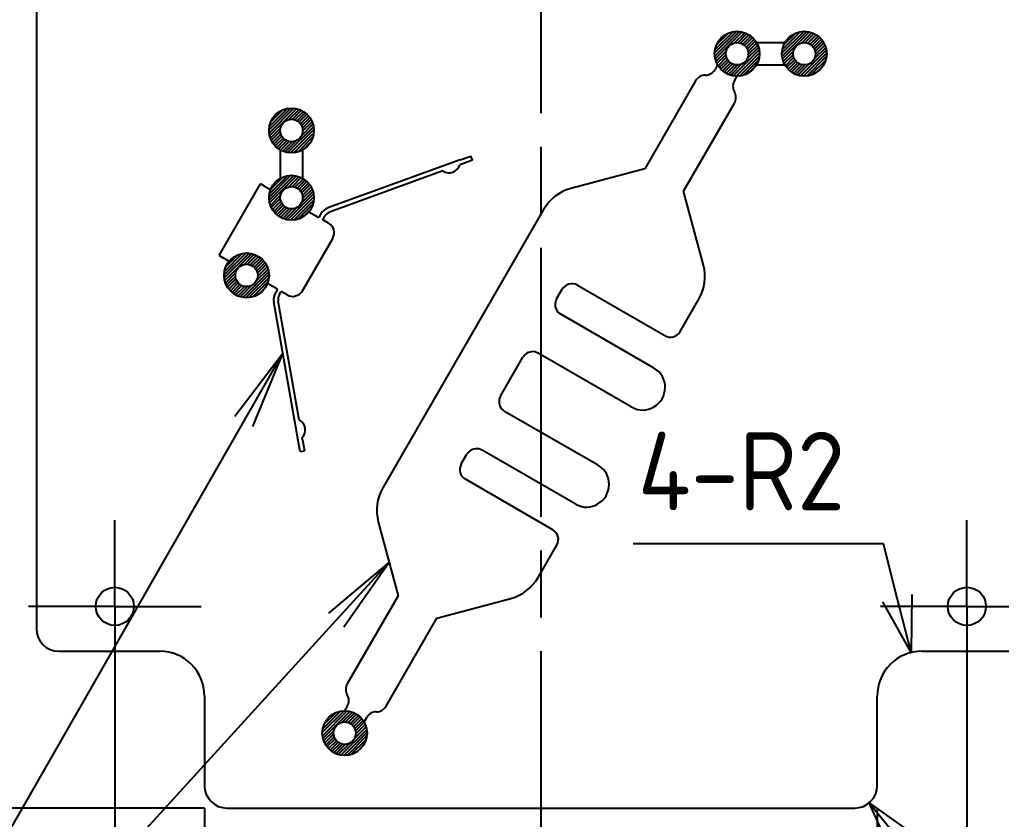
# Model space of a CAD drawing. Header units: millimetres. Extents: x 0 to 403, y 0 to 280.
# Drawn here: x 111.5 to 155.28, y 93.84 to 129.52 of the extents above; entities that cross this region are included whole.
import ezdxf

# ---------------------------------------------------------------- set-up
doc = ezdxf.new("R2010")
doc.units = ezdxf.units.MM
for name, pattern in [('AM_ISO02W050x2', [3.75, 3, -0.75]), ('AM_ISO08W050', [18, 12, -1.5, 3, -1.5]), ('AM_ISO08W050x2', [9, 6, -0.75, 1.5, -0.75])]:
    doc.linetypes.add(name, pattern=pattern)
for name, color, linetype, lineweight in [('AM_5', 3, 'Continuous', 25), ('AM_7', 4, 'AM_ISO08W050', 25), ('AM_8', 1, 'Continuous', 25), ('はんだ', 8, 'Continuous', 25), ('基板', 3, 'Continuous', 25), ('ｼﾙｸ', 7, 'Continuous', 25)]:
    doc.layers.add(name, color=color, linetype=linetype, lineweight=lineweight)
doc.layers.add('はんだ0', color=8, linetype='AM_ISO02W050x2')
doc.styles.get("Standard").update_dxf_attribs({"font": 'ISOCP.SHX', "bigfont": 'EXTFONT.SHX'})
doc.dimstyles.new('AM_ISO$0', dxfattribs={"dimtxt": 3.5, "dimasz": 2.5, "dimexe": 1, "dimexo": 1, "dimgap": 1.5, "dimtad": 1, "dimdsep": 46, "dimtxsty": 'STANDARD', "dimblk": 'OPEN30', "dimcen": 0, "dimclrd": 3, "dimclre": 3, "dimclrt": 2, "dimadec": 0, "dimazin": 2, "dimtp": 0.1, "dimtm": 0.1, "dimtfac": 0.71, "dimtmove": 0, "dimatfit": 3, "dimldrblk": 'OPEN30', "dimfxl": 1, "dimlwd": -1, "dimlwe": -1, "dimarcsym": 0})
doc.dimstyles.new('AM_ISO$4', dxfattribs={"dimtxt": 3.5, "dimasz": 2.5, "dimexe": 1, "dimexo": 1, "dimgap": 1.5, "dimtad": 1, "dimtoh": 1, "dimdsep": 46, "dimtxsty": 'STANDARD', "dimblk": 'OPEN30', "dimcen": 0, "dimclrd": 3, "dimclre": 3, "dimclrt": 2, "dimadec": 0, "dimazin": 2, "dimtp": 0.1, "dimtm": 0.1, "dimtfac": 0.71, "dimtofl": 0, "dimtmove": 0, "dimatfit": 0, "dimldrblk": 'OPEN30', "dimfxl": 1, "dimlwd": -1, "dimlwe": -1, "dimarcsym": 0})

# ---------------------------------------------------------------- blocks, each defined once
blk = doc.blocks.new('_Open30')
at = {"color": 0, "linetype": 'ByBlock', "lineweight": -2}
for p, q in [((-1, 0.268), (0, 0)), ((0, 0), (-1, -0.268)), ((0, 0), (-1, 0))]:
    blk.add_line(p, q, dxfattribs=at)
blk = doc.blocks.new('*D23')
at = {"layer": 'AM_5', "color": 3}
for p, q in [((104.001, 138.579), (104.001, 151.868)), ((115.001, 136.079), (103.001, 136.079)), ((104.001, 133.539), (104.001, 136.079)), ((115.001, 133.539), (103.001, 133.539)), ((104.001, 131.039), (104.001, 128.539))]:
    blk.add_line(p, q, dxfattribs=at)
at = {"layer": 'Defpoints', "color": 0}
for p in [(104.001, 136.079), (116.001, 136.079), (116.001, 133.539)]:
    blk.add_point(p, dxfattribs=at)
at = {"layer": 'AM_5', "color": 3, "xscale": 2.5, "yscale": 2.5, "zscale": 2.5}
for p, rotation in [((104.001, 136.079), 270), ((104.001, 133.539), 90)]:
    blk.add_blockref('_Open30', p, dxfattribs=dict(at, rotation=rotation))
at = {"layer": 'AM_5', "color": 2, "insert": (100.751, 146.474), "char_height": 3.5, "attachment_point": 5, "rotation": 90}
blk.add_mtext('2.54', dxfattribs=at)
blk = doc.blocks.new('*D26')
at = {"layer": 'AM_5', "color": 3}
for p, q in [((119.741, 188.339), (83.001, 188.339)), ((84.001, 185.839), (84.001, 96.839)), ((119.741, 94.339), (83.001, 94.339))]:
    blk.add_line(p, q, dxfattribs=at)
at = {"layer": 'Defpoints', "color": 0}
for p in [(120.741, 188.339), (84.001, 94.339), (120.741, 94.339)]:
    blk.add_point(p, dxfattribs=at)
at = {"layer": 'AM_5', "color": 3, "xscale": 2.5, "yscale": 2.5, "zscale": 2.5}
for p, rotation in [((84.001, 188.339), 90), ((84.001, 94.339), 270)]:
    blk.add_blockref('_Open30', p, dxfattribs=dict(at, rotation=rotation))
at = {"layer": 'AM_5', "color": 2, "insert": (80.751, 141.339), "char_height": 3.5, "attachment_point": 5, "rotation": 90}
blk.add_mtext('94', dxfattribs=at)
blk = doc.blocks.new('*D27')
at = {"layer": 'AM_5', "color": 3}
for p, q in [((119.741, 94.339), (119.741, 82.339)), ((149.741, 94.339), (149.741, 82.339)), ((122.241, 83.339), (147.241, 83.339))]:
    blk.add_line(p, q, dxfattribs=at)
at = {"layer": 'Defpoints', "color": 0}
for p in [(119.741, 95.339), (149.741, 95.339), (149.741, 83.339)]:
    blk.add_point(p, dxfattribs=at)
at = {"layer": 'AM_5', "color": 3, "xscale": 2.5, "yscale": 2.5, "zscale": 2.5, "rotation": 180}
blk.add_blockref('_Open30', (119.741, 83.339), dxfattribs=at)
at = {"layer": 'AM_5', "color": 3, "xscale": 2.5, "yscale": 2.5, "zscale": 2.5}
blk.add_blockref('_Open30', (149.741, 83.339), dxfattribs=at)
at = {"layer": 'AM_5', "color": 2, "insert": (134.741, 86.589), "char_height": 3.5, "attachment_point": 5}
blk.add_mtext('30', dxfattribs=at)
blk = doc.blocks.new('*D28')
at = {"layer": 'AM_5', "color": 3}
for p, q in [((115.741, 102.339), (115.741, 76.189)), ((153.741, 102.339), (153.741, 76.189)), ((118.241, 77.189), (151.241, 77.189))]:
    blk.add_line(p, q, dxfattribs=at)
at = {"layer": 'Defpoints', "color": 0}
for p in [(115.741, 103.339), (153.741, 103.339), (153.741, 77.189)]:
    blk.add_point(p, dxfattribs=at)
at = {"layer": 'AM_5', "color": 3, "xscale": 2.5, "yscale": 2.5, "zscale": 2.5, "rotation": 180}
blk.add_blockref('_Open30', (115.741, 77.189), dxfattribs=at)
at = {"layer": 'AM_5', "color": 3, "xscale": 2.5, "yscale": 2.5, "zscale": 2.5}
blk.add_blockref('_Open30', (153.741, 77.189), dxfattribs=at)
at = {"layer": 'AM_5', "color": 2, "insert": (134.741, 80.439), "char_height": 3.5, "attachment_point": 5}
blk.add_mtext('38', dxfattribs=at)
blk = doc.blocks.new('*D34')
at = {"layer": 'AM_5', "color": 3}
for p, q in [((150.974, 92.644), (161.6, 79.814)), ((161.6, 79.814), (171.5, 79.814))]:
    blk.add_line(p, q, dxfattribs=at)
at = {"layer": 'Defpoints', "color": 0}
for p in [(148.741, 95.339), (149.379, 94.569)]:
    blk.add_point(p, dxfattribs=at)
at = {"layer": 'AM_5', "color": 3, "xscale": 2.5, "yscale": 2.5, "zscale": 2.5, "rotation": 129.6329138381638}
blk.add_blockref('_Open30', (149.379, 94.569), dxfattribs=at)
at = {"layer": 'AM_5', "color": 2, "insert": (167.3, 83.064), "char_height": 3.5, "attachment_point": 5}
blk.add_mtext('8-R1', dxfattribs=at)
blk = doc.blocks.new('*D35')
at = {"layer": 'AM_5', "color": 3}
for p, q in [((150.021, 106.124), (138.86, 106.124)), ((150.635, 103.701), (150.021, 106.124))]:
    blk.add_line(p, q, dxfattribs=at)
at = {"layer": 'Defpoints', "color": 0}
for p in [(151.25, 101.278), (151.741, 99.339)]:
    blk.add_point(p, dxfattribs=at)
at = {"layer": 'AM_5', "color": 3, "xscale": 2.5, "yscale": 2.5, "zscale": 2.5, "rotation": 284.2306504222026}
blk.add_blockref('_Open30', (151.25, 101.278), dxfattribs=at)
at = {"layer": 'AM_5', "color": 2, "insert": (143.69, 109.375), "char_height": 3.5, "attachment_point": 5}
blk.add_mtext('4-R2', dxfattribs=at)
blk = doc.blocks.new('*S48')
at = {"layer": 'AM_5', "linetype": 'Continuous'}
for p, q in [((123.235, 114.625), (121.096, 111.816)), ((121.496, 111.587), (123.235, 114.625)), ((121.896, 111.358), (123.235, 114.625)), ((127.972, 105.319), (125.275, 103.041)), ((125.615, 102.731), (127.972, 105.319)), ((125.956, 102.421), (127.972, 105.319))]:
    blk.add_line(p, q, dxfattribs=at)
at = {"layer": 'AM_5'}
for q in [(121.496, 111.587), (125.615, 102.731)]:
    blk.add_line((100.865, 75.551), q, dxfattribs=at)

msp = doc.modelspace()

# ---------------------------------------------------------------- hatches: boundary and pattern name
at = {"layer": 'AM_8'}
h = msp.add_hatch(dxfattribs=at)
h.set_pattern_fill('_U', color=8, scale=0.1, angle=45, style=0, pattern_type=0)
h.set_pattern_definition([(45, (64.67403, -42.99715), (-0.07071068, 0.07071068), [])])
edge = h.paths.add_edge_path()
edge.add_arc((143.491, 127.995), 1, 191.4592, 474.2062)
edge.add_arc((143.491, 127.995), 1, 114.2062, 191.4592)
edge = h.paths.add_edge_path(flags=16)
edge.add_arc((143.491, 127.995), 0.5, -245.7938, 11.4592, ccw=False)
edge.add_arc((143.491, 127.995), 0.5, 11.4592, 114.2062, ccw=False)
h = msp.add_hatch(dxfattribs=at)
h.set_pattern_fill('_U', color=8, scale=0.1, angle=45, style=0, pattern_type=0)
h.set_pattern_definition([(45, (67.67403, -42.99715), (-0.07071068, 0.07071068), [])])
edge = h.paths.add_edge_path()
edge.add_arc((146.491, 127.995), 1, 191.4592, 474.2062)
edge.add_arc((146.491, 127.995), 1, 114.2062, 191.4592)
edge = h.paths.add_edge_path(flags=16)
edge.add_arc((146.491, 127.995), 0.5, -245.7938, 11.4592, ccw=False)
edge.add_arc((146.491, 127.995), 0.5, 11.4592, 114.2062, ccw=False)
h = msp.add_hatch(dxfattribs=at)
h.set_pattern_fill('_U', color=8, scale=0.1, angle=45, style=0, pattern_type=0)
h.set_pattern_definition([(45, (44.79968, -46.42054), (-0.07071068, 0.07071068), [])])
edge = h.paths.add_edge_path()
edge.add_arc((123.617, 124.571), 1, 191.4592, 474.2062)
edge.add_arc((123.617, 124.571), 1, 114.2062, 191.4592)
edge = h.paths.add_edge_path(flags=16)
edge.add_arc((123.617, 124.571), 0.5, -245.7938, 11.4592, ccw=False)
edge.add_arc((123.617, 124.571), 0.5, 11.4592, 114.2062, ccw=False)
h = msp.add_hatch(dxfattribs=at)
h.set_pattern_fill('_U', color=8, scale=0.1, angle=45, style=0, pattern_type=0)
h.set_pattern_definition([(45, (44.79968, -49.42054), (-0.07071068, 0.07071068), [])])
edge = h.paths.add_edge_path()
edge.add_arc((123.617, 121.571), 1, 191.4592, 474.2062)
edge.add_arc((123.617, 121.571), 1, 114.2062, 191.4592)
edge = h.paths.add_edge_path(flags=16)
edge.add_arc((123.617, 121.571), 0.5, -245.7938, 11.4592, ccw=False)
edge.add_arc((123.617, 121.571), 0.5, 11.4592, 114.2062, ccw=False)
h = msp.add_hatch(dxfattribs=at)
h.set_pattern_fill('_U', color=8, scale=0.1, angle=45, style=0, pattern_type=0)
h.set_pattern_definition([(45, (42.79968, -52.88464), (-0.07071068, 0.07071068), [])])
edge = h.paths.add_edge_path()
edge.add_arc((121.617, 118.107), 1, 191.4592, 474.2062)
edge.add_arc((121.617, 118.107), 1, 114.2062, 191.4592)
edge = h.paths.add_edge_path(flags=16)
edge.add_arc((121.617, 118.107), 0.5, -245.7938, 11.4592, ccw=False)
edge.add_arc((121.617, 118.107), 0.5, 11.4592, 114.2062, ccw=False)
h = msp.add_hatch(dxfattribs=at)
h.set_pattern_fill('_U', color=8, scale=0.1, angle=45, style=0, pattern_type=0)
h.set_pattern_definition([(45, (47.17403, -73.30804), (-0.07071068, 0.07071068), [])])
edge = h.paths.add_edge_path()
edge.add_arc((125.991, 97.684), 1, 191.4592, 474.2062)
edge.add_arc((125.991, 97.684), 1, 114.2062, 191.4592)
edge = h.paths.add_edge_path(flags=16)
edge.add_arc((125.991, 97.684), 0.5, -245.7938, 11.4592, ccw=False)
edge.add_arc((125.991, 97.684), 0.5, 11.4592, 114.2062, ccw=False)

# ---------------------------------------------------------------- linework, layer by layer
at = {"layer": 'AM_7'}
msp.add_line((134.741, 191.339), (134.741, 91.339), dxfattribs=at)
at = {"layer": 'AM_7', "linetype": 'AM_ISO08W050x2'}
for p, q in [((115.741, 103.339), (115.741, 107.189)), ((153.741, 103.339), (153.741, 107.189)), ((115.741, 103.339), (111.891, 103.339)), ((115.741, 103.339), (119.591, 103.339)), ((115.741, 103.339), (115.741, 99.489)), ((153.741, 103.339), (149.891, 103.339)), ((153.741, 103.339), (157.591, 103.339)), ((153.741, 103.339), (153.741, 99.489))]:
    msp.add_line(p, q, dxfattribs=at)
at = {"layer": 'はんだ'}
for centre in [(143.491, 127.995), (146.491, 127.995), (123.617, 124.571), (123.617, 121.571), (121.617, 118.107), (125.991, 97.684)]:
    msp.add_circle(centre, 1, dxfattribs=at)
at = {"layer": 'はんだ0'}
for p, q in [((144.357, 128.495), (145.625, 128.495)), ((144.357, 127.495), (145.625, 127.495)), ((123.117, 123.705), (123.117, 122.437)), ((124.117, 123.705), (124.117, 122.437))]:
    msp.add_line(p, q, dxfattribs=at)
at = {"layer": '基板'}
for p, q in [((112.241, 180.339), (112.241, 102.339)), ((113.241, 101.339), (117.741, 101.339)), ((151.741, 101.339), (156.241, 101.339)), ((119.741, 99.339), (119.741, 95.339)), ((149.741, 95.339), (149.741, 99.339)), ((120.741, 94.339), (148.741, 94.339))]:
    msp.add_line(p, q, dxfattribs=at)
for centre, radius in [((143.491, 127.995), 0.5), ((146.491, 127.995), 0.5), ((123.617, 124.571), 0.5), ((123.617, 121.571), 0.5), ((121.617, 118.107), 0.5), ((115.741, 103.339), 0.85), ((153.741, 103.339), 0.85), ((125.991, 97.684), 0.5)]:
    msp.add_circle(centre, radius, dxfattribs=at)
for centre, radius, start, end in [((113.241, 102.339), 1, 180, 270), ((117.741, 99.339), 2, 0, 90), ((151.741, 99.339), 2, 90, 180), ((120.741, 95.339), 1, 180, 270), ((148.741, 95.339), 1, 270, 0)]:
    msp.add_arc(centre, radius, start, end, dxfattribs=at)
at = {"layer": 'ｼﾙｸ'}
for p, q in [((142.625, 127.495), (142.508, 127.292)), ((143.374, 126.792), (143.491, 126.995)), ((141.642, 126.792), (139.375, 122.866)), ((141.107, 121.866), (143.374, 125.792)), ((131.149, 123.261), (125.246, 121.113)), ((131.217, 123.073), (131.123, 123.039)), ((131.149, 123.261), (131.619, 123.432)), ((131.687, 123.244), (131.217, 123.073)), ((131.687, 123.244), (131.619, 123.432)), ((130.372, 122.765), (125.315, 120.925)), ((139.375, 122.866), (136.077, 121.982)), ((120.393, 118.987), (122.243, 122.191)), ((122.417, 122.091), (122.243, 122.191)), ((122.417, 122.091), (122.686, 121.936)), ((141.991, 118.568), (141.107, 121.866)), ((124.398, 120.947), (124.84, 120.692)), ((124.932, 120.849), (124.841, 120.691)), ((134.863, 121.05), (127.691, 108.628)), ((124.841, 120.691), (124.84, 120.692)), ((125.014, 120.591), (125.105, 120.749)), ((125.274, 120.441), (125.014, 120.591)), ((124.107, 117.42), (125.457, 119.758)), ((120.393, 118.987), (120.567, 118.887)), ((120.836, 118.731), (120.567, 118.887)), ((122.99, 117.488), (122.548, 117.743)), ((122.991, 117.487), (122.9, 117.33)), ((122.991, 117.487), (122.99, 117.488)), ((123.073, 117.23), (123.164, 117.387)), ((123.424, 117.237), (123.164, 117.387)), ((135.442, 117.053), (135.692, 117.486)), ((136.375, 117.669), (140.272, 115.419)), ((123.92, 110.739), (122.829, 116.926)), ((123.96, 111.661), (123.026, 116.96)), ((140.955, 115.602), (141.791, 117.05)), ((139.766, 113.979), (135.625, 116.37)), ((132.942, 112.723), (133.942, 114.455)), ((138.766, 112.247), (134.625, 114.638)), ((139.814, 113.952), (139.766, 113.979)), ((138.766, 112.247), (138.814, 112.22)), ((137.266, 109.649), (133.125, 112.04)), ((124.117, 110.774), (124.099, 110.873)), ((124.117, 110.774), (124.204, 110.282)), ((124.007, 110.247), (123.92, 110.739)), ((124.007, 110.247), (124.204, 110.282)), ((131.192, 109.692), (131.442, 110.125)), ((136.266, 107.917), (132.125, 110.308)), ((137.314, 109.622), (137.266, 109.649)), ((135.272, 106.759), (131.375, 109.009)), ((136.266, 107.917), (136.314, 107.89)), ((127.492, 107.111), (128.375, 103.813)), ((134.62, 104.628), (135.455, 106.076)), ((128.375, 103.813), (126.108, 99.886)), ((130.107, 102.813), (133.405, 103.697)), ((127.84, 98.886), (130.107, 102.813)), ((126.108, 98.886), (125.991, 98.684)), ((126.857, 98.184), (126.974, 98.386))]:
    msp.add_line(p, q, dxfattribs=at)
for centre, radius, start, end in [((142.075, 126.542), 0.5, 90, 150), ((142.075, 127.542), 0.5, 270, 330), ((143.807, 126.542), 0.5, 150, 210), ((142.941, 126.042), 0.5, 330, 30), ((130.645, 123.184), 0.5, 236.8699, 343.1301), ((136.595, 120.05), 2, 105, 150), ((125.451, 120.549), 0.6, 110, 150), ((125.451, 120.549), 0.4, 110, 150), ((125.024, 120.008), 0.5, 330, 60), ((140.059, 118.05), 2, 330, 15), ((123.674, 117.67), 0.5, 240, 330), ((136.125, 117.236), 0.5, 60, 150), ((123.42, 117.03), 0.6, 150, 190), ((123.42, 117.03), 0.4, 150, 190), ((135.875, 116.803), 0.5, 167.0701, 240), ((135.875, 116.803), 0.5, 150, 166.9622), ((140.522, 115.852), 0.5, 240, 330), ((134.375, 114.205), 0.5, 133.0378, 150), ((134.375, 114.205), 0.5, 60, 132.9299), ((133.375, 112.473), 0.5, 167.0701, 240), ((133.375, 112.473), 0.5, 150, 166.9622), ((123.734, 111.214), 0.5, 316.8699, 63.1301), ((131.875, 109.875), 0.5, 60, 132.9299), ((131.875, 109.875), 0.5, 133.0378, 150), ((131.625, 109.442), 0.5, 150, 240), ((129.423, 107.628), 2, 150, 195), ((135.022, 106.326), 0.5, 330, 60), ((132.888, 105.628), 2, 285, 330), ((126.541, 99.636), 0.5, 150, 210), ((125.675, 99.136), 0.5, 330, 30), ((127.407, 98.136), 0.5, 90, 150), ((127.407, 99.136), 0.5, 270, 330)]:
    msp.add_arc(centre, radius, start, end, dxfattribs=at)
for centre in [(139.314, 113.086), (136.814, 108.756)]:
    msp.add_ellipse(centre, major_axis=(-0.5, -0.866), ratio=0.961262, start_param=0, end_param=3.141593, dxfattribs=at)
for points in [[(135.388, 116.916), (135.388, 116.916), (135.388, 116.916), (135.388, 116.915)], [(134.035, 114.571), (134.035, 114.571), (134.034, 114.571), (134.034, 114.571)], [(132.888, 112.586), (132.888, 112.586), (132.888, 112.585), (132.888, 112.585)], [(131.535, 110.241), (131.535, 110.241), (131.534, 110.241), (131.534, 110.241)]]:
    msp.add_open_spline(points, degree=3, dxfattribs=at)

# ---------------------------------------------------------------- block references
at = {"layer": 'AM_5'}
msp.add_blockref('*S48', (0, 0), dxfattribs=at)

# ---------------------------------------------------------------- dimensions: what is measured, and where the dimension line sits
dim = msp.add_linear_dim(base=(84.001, 94.339), p1=(120.741, 188.339), p2=(120.741, 94.339), angle=90, dimstyle='AM_ISO$0', override={"dimpost": ''}, dxfattribs=at)
dim.commit()
dim.dimension.update_dxf_attribs({"geometry": '*D26', "text_midpoint": (80.751, 141.339)})
for base, p1, p2, angle, picture, middle in [((104.001, 136.079), (116.001, 133.539), (116.001, 136.079), 90, '*D23', (100.751, 146.474)), ((153.741, 77.189), (115.741, 103.339), (153.741, 103.339), 0, '*D28', (134.741, 80.439)), ((149.741, 83.339), (119.741, 95.339), (149.741, 95.339), 0, '*D27', (134.741, 86.589))]:
    dim = msp.add_linear_dim(base=base, p1=p1, p2=p2, angle=angle, dimstyle='AM_ISO$0', dxfattribs=at)
    dim.commit()
    dim.dimension.update_dxf_attribs({"geometry": picture, "text_midpoint": middle})
for center, mpoint, text, picture, middle in [((151.741, 99.339), (151.25, 101.278), '4-<>', '*D35', (143.69, 106.124)), ((148.741, 95.339), (149.379, 94.569), '8-<>', '*D34', (167.3, 79.814))]:
    dim = msp.add_radius_dim(center=center, mpoint=mpoint, text=text, dimstyle='AM_ISO$4', override={"dimpost": ''}, dxfattribs=at)
    dim.commit()
    dim.dimension.update_dxf_attribs({"geometry": picture, "text_midpoint": middle, "dimtype": 164})

doc.saveas('drawing.dxf')
